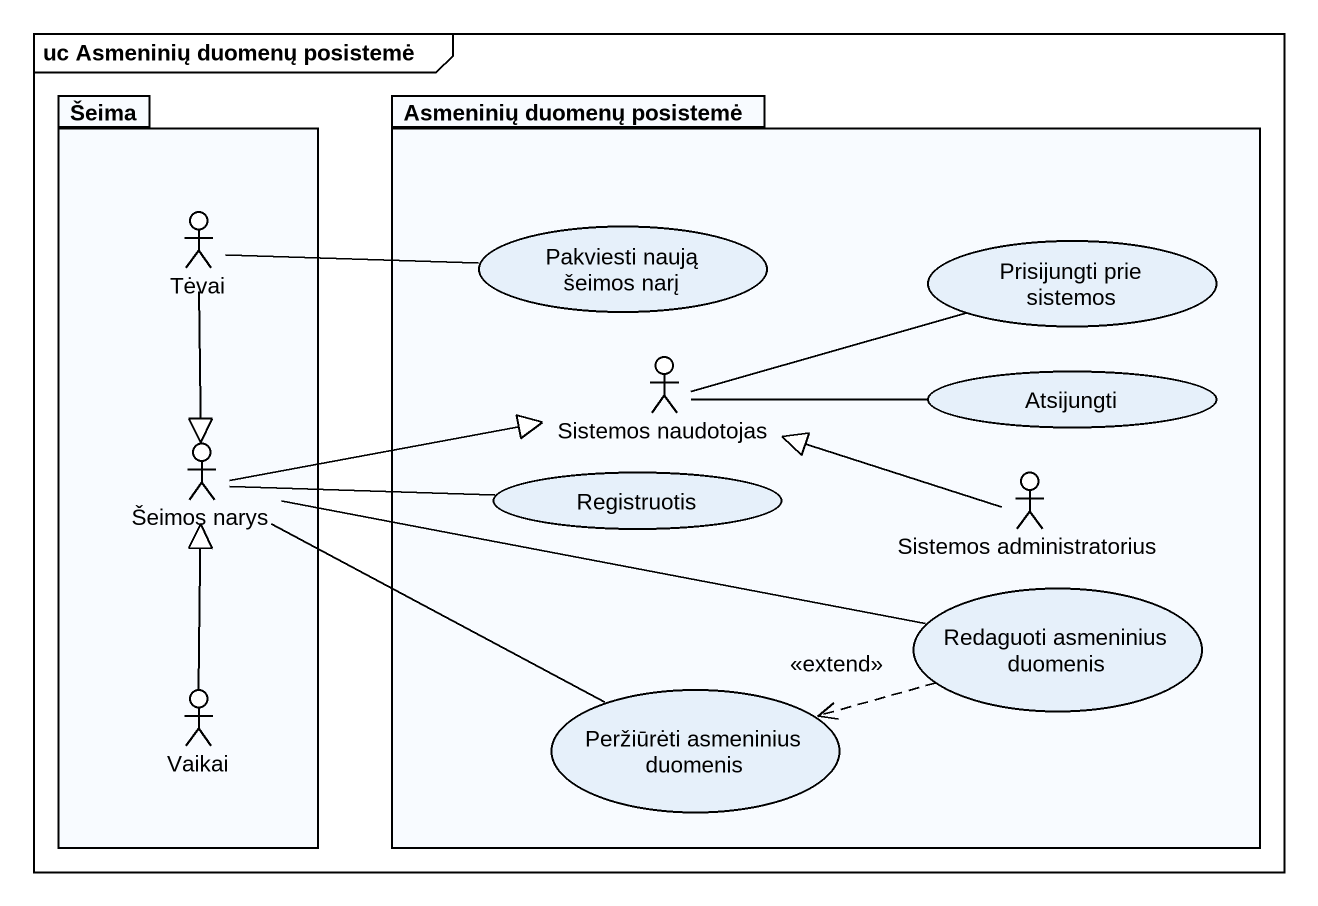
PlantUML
@startuml
mainframe uc Asmeninių duomenų posistemė
package Šeima {
  actor Tėvai
  actor "Šeimos narys" as Šeimos_narys
  actor Vaikai
}
package "Asmeninių duomenų posistemė" as Asmeninių_duomenų_posistemė {
  usecase "Pakviesti naują šeimos narį" as Pakviesti_naują_šeimos_narį
  usecase "Prisijungti prie sistemos" as Prisijungti_prie_sistemos
  actor "Sistemos naudotojas" as Sistemos_naudotojas
  usecase Atsijungti
  usecase Registruotis
  actor "Sistemos administratorius" as Sistemos_administratorius
  usecase "Redaguoti asmeninius duomenis" as Redaguoti_asmeninius
  usecase "Peržiūrėti asmeninius duomenis" as Peržiūrėti_asmeninius
}
Tėvai -right- Pakviesti_naują_šeimos_narį
Tėvai --|> Šeimos_narys
Sistemos_naudotojas -right- Prisijungti_prie_sistemos
Sistemos_naudotojas -right- Atsijungti
Šeimos_narys -right-|> Sistemos_naudotojas
Šeimos_narys -right- Registruotis
Šeimos_narys -right- Redaguoti_asmeninius
Šeimos_narys -right- Peržiūrėti_asmeninius
Sistemos_administratorius -left-|> Sistemos_naudotojas
Redaguoti_asmeninius .left.> Peržiūrėti_asmeninius : <<extend>>
Vaikai -up-|> Šeimos_narys
@enduml
